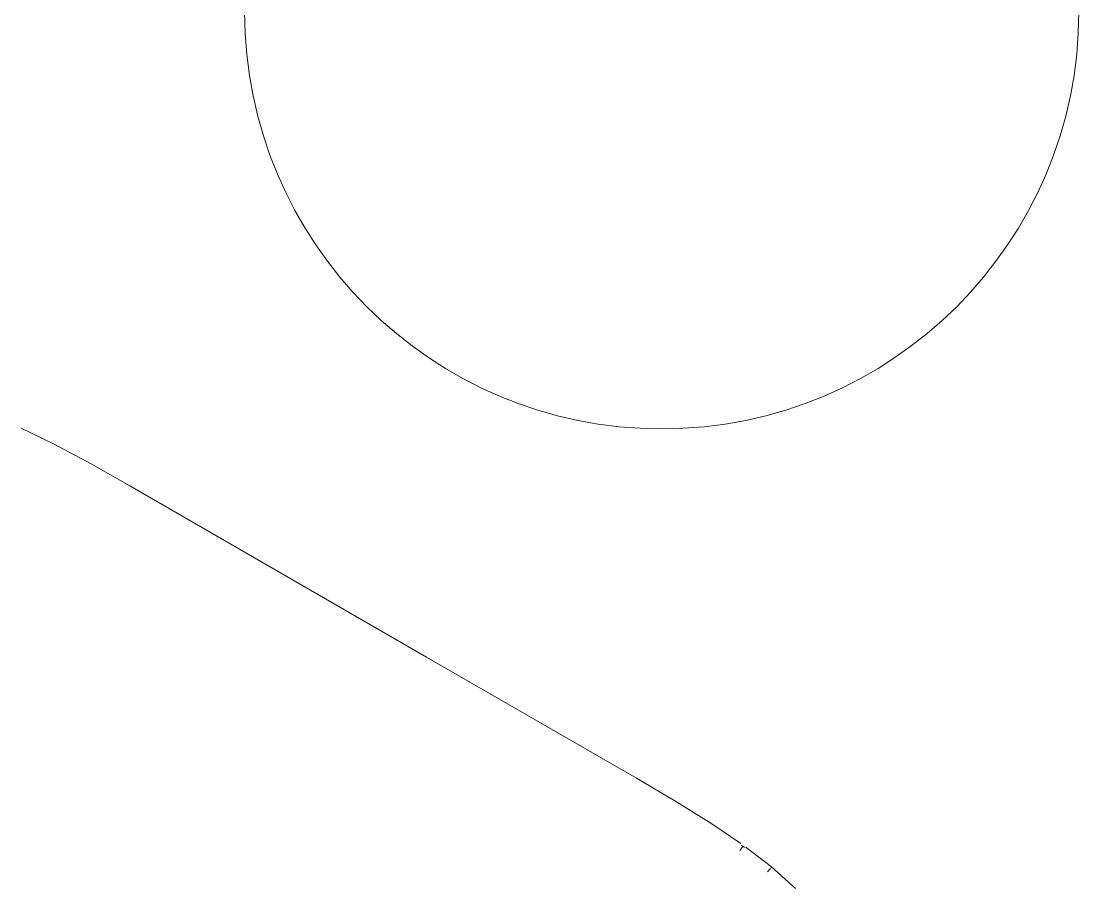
# Model space of a CAD drawing. Header units: millimetres. Extents: x 7998 to 72132, y -12523 to 5591.
# Drawn here: x 64885.1 to 64961.2, y -7671.7 to -7609.5 of the extents above; entities that cross this region are included whole.
import ezdxf

# ---------------------------------------------------------------- set-up
doc = ezdxf.new("R2010")
doc.units = ezdxf.units.MM
doc.layers.add('Xray_Furniture Temporary', color=23, linetype='Continuous', lineweight=15)

msp = doc.modelspace()

# ---------------------------------------------------------------- linework, layer by layer
at = {"layer": 'Xray_Furniture Temporary', "lineweight": 0}
for p, q in [((64887.408, -7639.94), (64885.078, -7638.805)), ((64890.102, -7641.381), (64887.408, -7639.94)), ((64892.897, -7642.956), (64890.102, -7641.381)), ((64892.897, -7642.956), (64914.229, -7655.272)), ((64929.326, -7663.988), (64914.229, -7655.272)), ((64929.326, -7663.988), (64932.088, -7665.621)), ((64932.088, -7665.621), (64934.683, -7667.234)), ((64934.683, -7667.234), (64936.831, -7668.685)), ((64936.903, -7668.834), (64936.859, -7668.823)), ((64936.968, -7668.863), (64936.903, -7668.834)), ((64936.965, -7668.923), (64936.931, -7668.972)), ((64936.98, -7668.901), (64936.965, -7668.923)), ((64937.027, -7668.902), (64936.968, -7668.863)), ((64937.077, -7668.949), (64937.027, -7668.902)), ((64937.104, -7668.987), (64937.077, -7668.949)), ((64937.198, -7668.948), (64937.232, -7668.974)), ((64936.79, -7669.163), (64936.77, -7669.189)), ((64936.821, -7669.123), (64936.79, -7669.163)), ((64936.857, -7669.075), (64936.821, -7669.123)), ((64936.894, -7669.024), (64936.857, -7669.075)), ((64936.931, -7668.972), (64936.894, -7669.024)), ((64937.232, -7668.974), (64939.049, -7670.369)), ((64938.981, -7670.471), (64938.944, -7670.517)), ((64939.011, -7670.43), (64938.981, -7670.471)), ((64939.034, -7670.399), (64939.011, -7670.43)), ((64939.047, -7670.378), (64939.034, -7670.399)), ((64939.049, -7670.369), (64939.047, -7670.378)), ((64939.049, -7670.369), (64940.768, -7671.919)), ((64938.789, -7670.698), (64938.764, -7670.724)), ((64938.824, -7670.66), (64938.789, -7670.698)), ((64938.863, -7670.615), (64938.824, -7670.66)), ((64938.904, -7670.567), (64938.863, -7670.615)), ((64938.944, -7670.517), (64938.904, -7670.567))]:
    msp.add_line(p, q, dxfattribs=at)
at = {"layer": 'Xray_Furniture Temporary', "linetype": 'Continuous', "lineweight": 0}
msp.add_circle((64931.151, -7608.854), 30, dxfattribs=at)

doc.saveas('drawing.dxf')
